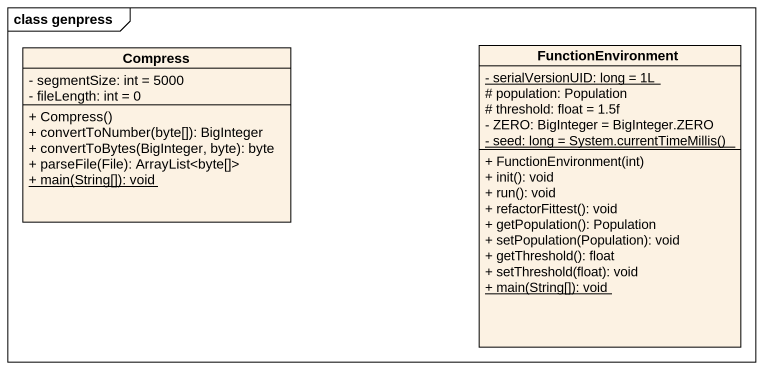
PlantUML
@startuml
mainframe class genpress
hide circle
hide empty members
skinparam classAttributeIconSize 0
class Compress {
  - segmentSize: int = 5000
  - fileLength: int = 0
  + Compress()
  + convertToNumber(byte[]): BigInteger
  + convertToBytes(BigInteger, byte): byte
  + parseFile(File): ArrayList<byte[]>
  {static} + main(String[]): void
}
class FunctionEnvironment {
  {static} - serialVersionUID: long = 1L
  # population: Population
  # threshold: float = 1.5f
  - ZERO: BigInteger = BigInteger.ZERO
  {static} {field} - seed: long = System.currentTimeMillis()
  + FunctionEnvironment(int)
  + init(): void
  + run(): void
  + refactorFittest(): void
  + getPopulation(): Population
  + setPopulation(Population): void
  + getThreshold(): float
  + setThreshold(float): void
  {static} + main(String[]): void
}
@enduml
